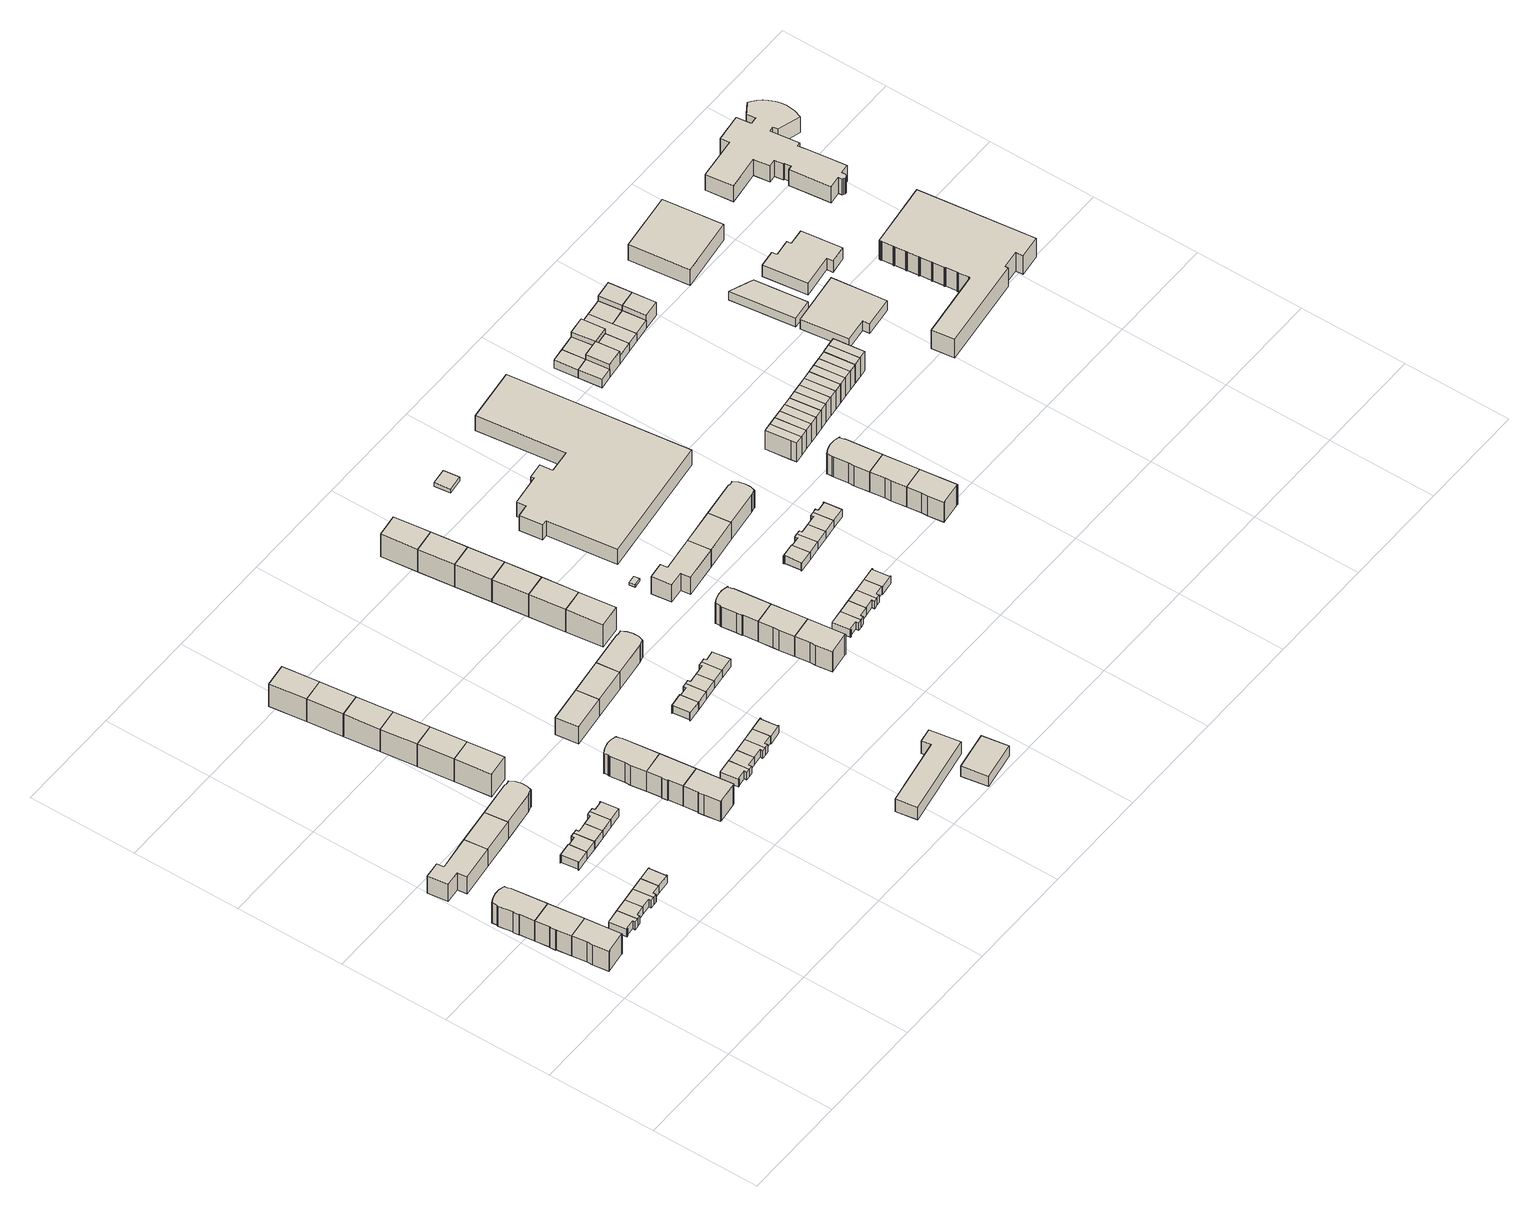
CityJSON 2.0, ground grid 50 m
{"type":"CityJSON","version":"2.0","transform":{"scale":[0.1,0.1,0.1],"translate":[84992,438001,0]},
"CityObjects":{
"building1":{"type":"Building","geometry":[{"type":"Solid","lod":"2","boundaries":[[[[0,1,2,3,4,5,6,7]],[[8,9,10,11,12,13,14,15]],[[8,0,7,15]],[[9,1,0,8]],[[10,2,1,9]],[[11,3,2,10]],[[12,4,3,11]],[[13,5,4,12]],[[14,6,5,13]],[[15,7,6,14]]]]}]},
"building2":{"type":"Building","geometry":[{"type":"Solid","lod":"2","boundaries":[[[[16,17,18,19,20,21,0,7]],[[22,23,24,25,26,27,8,15]],[[22,16,7,15]],[[23,17,16,22]],[[24,18,17,23]],[[25,19,18,24]],[[26,20,19,25]],[[27,21,20,26]],[[8,0,21,27]],[[15,7,0,8]]]]}]},
"building3":{"type":"Building","geometry":[{"type":"Solid","lod":"2","boundaries":[[[[28,29,30,31,32,33,34,35,36,37,38,39,40,41,42,43,21,20]],[[44,45,46,47,48,49,50,51,52,53,54,55,56,57,58,59,27,26]],[[44,28,20,26]],[[45,29,28,44]],[[46,30,29,45]],[[47,31,30,46]],[[48,32,31,47]],[[49,33,32,48]],[[50,34,33,49]],[[51,35,34,50]],[[52,36,35,51]],[[53,37,36,52]],[[54,38,37,53]],[[55,39,38,54]],[[56,40,39,55]],[[57,41,40,56]],[[58,42,41,57]],[[59,43,42,58]],[[27,21,43,59]],[[26,20,21,27]]]]}]},
"building4":{"type":"Building","geometry":[{"type":"Solid","lod":"2","boundaries":[[[[60,61,62,63,64,65,66,67]],[[68,69,70,71,72,73,74,75]],[[68,60,67,75]],[[69,61,60,68]],[[70,62,61,69]],[[71,63,62,70]],[[72,64,63,71]],[[73,65,64,72]],[[74,66,65,73]],[[75,67,66,74]]]]}]},
"building5":{"type":"Building","geometry":[{"type":"Solid","lod":"2","boundaries":[[[[76,77,78,79,80,81,82,83]],[[84,85,86,87,88,89,90,91]],[[84,76,83,91]],[[85,77,76,84]],[[86,78,77,85]],[[87,79,78,86]],[[88,80,79,87]],[[89,81,80,88]],[[90,82,81,89]],[[91,83,82,90]]]]}]},
"building6":{"type":"Building","geometry":[{"type":"Solid","lod":"2","boundaries":[[[[66,92,93,94,95,67]],[[74,96,97,98,99,75]],[[74,66,67,75]],[[96,92,66,74]],[[97,93,92,96]],[[98,94,93,97]],[[99,95,94,98]],[[75,67,95,99]]]]}]},
"building7":{"type":"Building","geometry":[{"type":"Solid","lod":"2","boundaries":[[[[100,101,93,92,102,103]],[[104,105,97,96,106,107]],[[104,100,103,107]],[[105,101,100,104]],[[97,93,101,105]],[[96,92,93,97]],[[106,102,92,96]],[[107,103,102,106]]]]}]},
"building8":{"type":"Building","geometry":[{"type":"Solid","lod":"2","boundaries":[[[[102,108,109,110,111,103]],[[106,112,113,114,115,107]],[[106,102,103,107]],[[112,108,102,106]],[[113,109,108,112]],[[114,110,109,113]],[[115,111,110,114]],[[107,103,111,115]]]]}]},
"building9":{"type":"Building","geometry":[{"type":"Solid","lod":"2","boundaries":[[[[82,116,117,83]],[[90,118,119,91]],[[90,82,83,91]],[[118,116,82,90]],[[119,117,116,118]],[[91,83,117,119]]]]}]},
"building10":{"type":"Building","geometry":[{"type":"Solid","lod":"2","boundaries":[[[[108,120,121,122,123,124,125,109]],[[112,126,127,128,129,130,131,113]],[[112,108,109,113]],[[126,120,108,112]],[[127,121,120,126]],[[128,122,121,127]],[[129,123,122,128]],[[130,124,123,129]],[[131,125,124,130]],[[113,109,125,131]]]]}]},
"building11":{"type":"Building","geometry":[{"type":"Solid","lod":"2","boundaries":[[[[132,133,134,135,136,137,138,139,140]],[[141,142,143,144,145,146,147,148,149]],[[141,132,140,149]],[[142,133,132,141]],[[143,134,133,142]],[[144,135,134,143]],[[145,136,135,144]],[[146,137,136,145]],[[147,138,137,146]],[[148,139,138,147]],[[149,140,139,148]]]]}]},
"building12":{"type":"Building","geometry":[{"type":"Solid","lod":"2","boundaries":[[[[139,150,151,152,153,140]],[[148,154,155,156,157,149]],[[148,139,140,149]],[[154,150,139,148]],[[155,151,150,154]],[[156,152,151,155]],[[157,153,152,156]],[[149,140,153,157]]]]}]},
"building13":{"type":"Building","geometry":[{"type":"Solid","lod":"2","boundaries":[[[[152,158,159,160,161,153]],[[156,162,163,164,165,157]],[[156,152,153,157]],[[162,158,152,156]],[[163,159,158,162]],[[164,160,159,163]],[[165,161,160,164]],[[157,153,161,165]]]]}]},
"building14":{"type":"Building","geometry":[{"type":"Solid","lod":"2","boundaries":[[[[116,166,167,168,169,170,171,172,173,174,175,176,117]],[[118,177,178,179,180,181,182,183,184,185,186,187,119]],[[118,116,117,119]],[[177,166,116,118]],[[178,167,166,177]],[[179,168,167,178]],[[180,169,168,179]],[[181,170,169,180]],[[182,171,170,181]],[[183,172,171,182]],[[184,173,172,183]],[[185,174,173,184]],[[186,175,174,185]],[[187,176,175,186]],[[119,117,176,187]]]]}]},
"building15":{"type":"Building","geometry":[{"type":"Solid","lod":"2","boundaries":[[[[161,160,188,189,190,191]],[[165,164,192,193,194,195]],[[165,161,191,195]],[[164,160,161,165]],[[192,188,160,164]],[[193,189,188,192]],[[194,190,189,193]],[[195,191,190,194]]]]}]},
"building16":{"type":"Building","geometry":[{"type":"Solid","lod":"2","boundaries":[[[[190,196,197,198,199,200,201,191]],[[194,202,203,204,205,206,207,195]],[[194,190,191,195]],[[202,196,190,194]],[[203,197,196,202]],[[204,198,197,203]],[[205,199,198,204]],[[206,200,199,205]],[[207,201,200,206]],[[195,191,201,207]]]]}]},
"building17":{"type":"Building","geometry":[{"type":"Solid","lod":"2","boundaries":[[[[208,209,210,211]],[[212,213,214,215]],[[212,208,211,215]],[[213,209,208,212]],[[214,210,209,213]],[[215,211,210,214]]]]}]},
"building18":{"type":"Building","geometry":[{"type":"Solid","lod":"2","boundaries":[[[[216,217,208,211]],[[218,219,212,215]],[[218,216,211,215]],[[219,217,216,218]],[[212,208,217,219]],[[215,211,208,212]]]]}]},
"building19":{"type":"Building","geometry":[{"type":"Solid","lod":"2","boundaries":[[[[220,221,217,216]],[[222,223,219,218]],[[222,220,216,218]],[[223,221,220,222]],[[219,217,221,223]],[[218,216,217,219]]]]}]},
"building20":{"type":"Building","geometry":[{"type":"Solid","lod":"2","boundaries":[[[[224,221,220,225]],[[226,223,222,227]],[[226,224,225,227]],[[223,221,224,226]],[[222,220,221,223]],[[227,225,220,222]]]]}]},
"building21":{"type":"Building","geometry":[{"type":"Solid","lod":"2","boundaries":[[[[228,224,225,229]],[[230,226,227,231]],[[230,228,229,231]],[[226,224,228,230]],[[227,225,224,226]],[[231,229,225,227]]]]}]},
"building22":{"type":"Building","geometry":[{"type":"Solid","lod":"2","boundaries":[[[[232,233,228,229]],[[234,235,230,231]],[[234,232,229,231]],[[235,233,232,234]],[[230,228,233,235]],[[231,229,228,230]]]]}]},
"building23":{"type":"Building","geometry":[{"type":"Solid","lod":"2","boundaries":[[[[236,237,238,239,240,241,242,243,244]],[[245,246,247,248,249,250,251,252,253]],[[245,236,244,253]],[[246,237,236,245]],[[247,238,237,246]],[[248,239,238,247]],[[249,240,239,248]],[[250,241,240,249]],[[251,242,241,250]],[[252,243,242,251]],[[253,244,243,252]]]]}]},
"building24":{"type":"Building","geometry":[{"type":"Solid","lod":"2","boundaries":[[[[254,255,256,257,258,259,236,244]],[[260,261,262,263,264,265,245,253]],[[260,254,244,253]],[[261,255,254,260]],[[262,256,255,261]],[[263,257,256,262]],[[264,258,257,263]],[[265,259,258,264]],[[245,236,259,265]],[[253,244,236,245]]]]}]},
"building25":{"type":"Building","geometry":[{"type":"Solid","lod":"2","boundaries":[[[[266,267,268,269,270,271,272,273,274,275,276,277,278,279,280,259,258]],[[281,282,283,284,285,286,287,288,289,290,291,292,293,294,295,265,264]],[[281,266,258,264]],[[282,267,266,281]],[[283,268,267,282]],[[284,269,268,283]],[[285,270,269,284]],[[286,271,270,285]],[[287,272,271,286]],[[288,273,272,287]],[[289,274,273,288]],[[290,275,274,289]],[[291,276,275,290]],[[292,277,276,291]],[[293,278,277,292]],[[294,279,278,293]],[[295,280,279,294]],[[265,259,280,295]],[[264,258,259,265]]]]}]},
"building26":{"type":"Building","geometry":[{"type":"Solid","lod":"2","boundaries":[[[[296,297,298,299,300,301,302,303]],[[304,305,306,307,308,309,310,311]],[[304,296,303,311]],[[305,297,296,304]],[[306,298,297,305]],[[307,299,298,306]],[[308,300,299,307]],[[309,301,300,308]],[[310,302,301,309]],[[311,303,302,310]]]]}]},
"building27":{"type":"Building","geometry":[{"type":"Solid","lod":"2","boundaries":[[[[312,313,314,315]],[[316,317,318,319]],[[316,312,315,319]],[[317,313,312,316]],[[318,314,313,317]],[[319,315,314,318]]]]}]},
"building28":{"type":"Building","geometry":[{"type":"Solid","lod":"2","boundaries":[[[[303,320,321,322,323,296]],[[324,325,326,327,328,329]],[[324,303,296,329]],[[325,320,303,324]],[[326,321,320,325]],[[327,322,321,326]],[[328,323,322,327]],[[329,296,323,328]]]]}]},
"building29":{"type":"Building","geometry":[{"type":"Solid","lod":"2","boundaries":[[[[330,331,332,333,321,320]],[[334,335,336,337,326,325]],[[334,330,320,325]],[[335,331,330,334]],[[336,332,331,335]],[[337,333,332,336]],[[326,321,333,337]],[[325,320,321,326]]]]}]},
"building30":{"type":"Building","geometry":[{"type":"Solid","lod":"2","boundaries":[[[[338,339,340,331,330,341]],[[342,343,344,335,334,345]],[[342,338,341,345]],[[343,339,338,342]],[[344,340,339,343]],[[335,331,340,344]],[[334,330,331,335]],[[345,341,330,334]]]]}]},
"building31":{"type":"Building","geometry":[{"type":"Solid","lod":"2","boundaries":[[[[312,315,346,347]],[[316,319,348,349]],[[316,312,347,349]],[[319,315,312,316]],[[348,346,315,319]],[[349,347,346,348]]]]}]},
"building32":{"type":"Building","geometry":[{"type":"Solid","lod":"2","boundaries":[[[[350,351,352,353,354,355]],[[356,357,358,359,360,361]],[[356,350,355,361]],[[357,351,350,356]],[[358,352,351,357]],[[359,353,352,358]],[[360,354,353,359]],[[361,355,354,360]]]]}]},
"building33":{"type":"Building","geometry":[{"type":"Solid","lod":"2","boundaries":[[[[362,363,364,365,366,367,368,338,341]],[[369,370,371,372,373,374,375,342,345]],[[369,362,341,345]],[[370,363,362,369]],[[371,364,363,370]],[[372,365,364,371]],[[373,366,365,372]],[[374,367,366,373]],[[375,368,367,374]],[[342,338,368,375]],[[345,341,338,342]]]]}]},
"building34":{"type":"Building","geometry":[{"type":"Solid","lod":"2","boundaries":[[[[376,377,378,379,380,381,382,383,384]],[[385,386,387,388,389,390,391,392,393]],[[385,376,384,393]],[[386,377,376,385]],[[387,378,377,386]],[[388,379,378,387]],[[389,380,379,388]],[[390,381,380,389]],[[391,382,381,390]],[[392,383,382,391]],[[393,384,383,392]]]]}]},
"building35":{"type":"Building","geometry":[{"type":"Solid","lod":"2","boundaries":[[[[376,384,394,395,396,397]],[[385,393,398,399,400,401]],[[385,376,397,401]],[[393,384,376,385]],[[398,394,384,393]],[[399,395,394,398]],[[400,396,395,399]],[[401,397,396,400]]]]}]},
"building36":{"type":"Building","geometry":[{"type":"Solid","lod":"2","boundaries":[[[[402,403,404,405]],[[406,407,408,409]],[[406,402,405,409]],[[407,403,402,406]],[[408,404,403,407]],[[409,405,404,408]]]]}]},
"building37":{"type":"Building","geometry":[{"type":"Solid","lod":"2","boundaries":[[[[396,410,411,412,413,397]],[[400,414,415,416,417,401]],[[400,396,397,401]],[[414,410,396,400]],[[415,411,410,414]],[[416,412,411,415]],[[417,413,412,416]],[[401,397,413,417]]]]}]},
"building38":{"type":"Building","geometry":[{"type":"Solid","lod":"2","boundaries":[[[[346,418,419,420,421,422,423,424,425,426,427,428,347]],[[348,429,430,431,432,433,434,435,436,437,438,439,349]],[[348,346,347,349]],[[429,418,346,348]],[[430,419,418,429]],[[431,420,419,430]],[[432,421,420,431]],[[433,422,421,432]],[[434,423,422,433]],[[435,424,423,434]],[[436,425,424,435]],[[437,426,425,436]],[[438,427,426,437]],[[439,428,427,438]],[[349,347,428,439]]]]}]},
"building39":{"type":"Building","geometry":[{"type":"Solid","lod":"2","boundaries":[[[[413,412,440,441,442,443]],[[417,416,444,445,446,447]],[[417,413,443,447]],[[416,412,413,417]],[[444,440,412,416]],[[445,441,440,444]],[[446,442,441,445]],[[447,443,442,446]]]]}]},
"building40":{"type":"Building","geometry":[{"type":"Solid","lod":"2","boundaries":[[[[442,448,449,450,451,452,443]],[[446,453,454,455,456,457,447]],[[446,442,443,447]],[[453,448,442,446]],[[454,449,448,453]],[[455,450,449,454]],[[456,451,450,455]],[[457,452,451,456]],[[447,443,452,457]]]]}]},
"building41":{"type":"Building","geometry":[{"type":"Solid","lod":"2","boundaries":[[[[458,459,460,461]],[[462,463,464,465]],[[462,458,461,465]],[[463,459,458,462]],[[464,460,459,463]],[[465,461,460,464]]]]}]},
"building42":{"type":"Building","geometry":[{"type":"Solid","lod":"2","boundaries":[[[[466,467,458,461]],[[468,469,462,465]],[[468,466,461,465]],[[469,467,466,468]],[[462,458,467,469]],[[465,461,458,462]]]]}]},
"building43":{"type":"Building","geometry":[{"type":"Solid","lod":"2","boundaries":[[[[470,467,466,471]],[[472,469,468,473]],[[472,470,471,473]],[[469,467,470,472]],[[468,466,467,469]],[[473,471,466,468]]]]}]},
"building44":{"type":"Building","geometry":[{"type":"Solid","lod":"2","boundaries":[[[[474,475,470,471]],[[476,477,472,473]],[[476,474,471,473]],[[477,475,474,476]],[[472,470,475,477]],[[473,471,470,472]]]]}]},
"building45":{"type":"Building","geometry":[{"type":"Solid","lod":"2","boundaries":[[[[478,475,474,479]],[[480,477,476,481]],[[480,478,479,481]],[[477,475,478,480]],[[476,474,475,477]],[[481,479,474,476]]]]}]},
"building46":{"type":"Building","geometry":[{"type":"Solid","lod":"2","boundaries":[[[[482,483,478,479]],[[484,485,480,481]],[[484,482,479,481]],[[485,483,482,484]],[[480,478,483,485]],[[481,479,478,480]]]]}]},
"building47":{"type":"Building","geometry":[{"type":"Solid","lod":"2","boundaries":[[[[486,487,488,489,490,491,492,493]],[[494,495,496,497,498,499,500,501]],[[494,486,493,501]],[[495,487,486,494]],[[496,488,487,495]],[[497,489,488,496]],[[498,490,489,497]],[[499,491,490,498]],[[500,492,491,499]],[[501,493,492,500]]]]}]},
"building48":{"type":"Building","geometry":[{"type":"Solid","lod":"2","boundaries":[[[[502,503,504,505,486,493]],[[506,507,508,509,494,501]],[[506,502,493,501]],[[507,503,502,506]],[[508,504,503,507]],[[509,505,504,508]],[[494,486,505,509]],[[501,493,486,494]]]]}]},
"building49":{"type":"Building","geometry":[{"type":"Solid","lod":"2","boundaries":[[[[510,511,512,513,514,515,516,517,518,519,520,521,522,523,524,525,505,504]],[[526,527,528,529,530,531,532,533,534,535,536,537,538,539,540,541,509,508]],[[526,510,504,508]],[[527,511,510,526]],[[528,512,511,527]],[[529,513,512,528]],[[530,514,513,529]],[[531,515,514,530]],[[532,516,515,531]],[[533,517,516,532]],[[534,518,517,533]],[[535,519,518,534]],[[536,520,519,535]],[[537,521,520,536]],[[538,522,521,537]],[[539,523,522,538]],[[540,524,523,539]],[[541,525,524,540]],[[509,505,525,541]],[[508,504,505,509]]]]}]},
"building50":{"type":"Building","geometry":[{"type":"Solid","lod":"2","boundaries":[[[[542,543,544,545]],[[546,547,548,549]],[[546,542,545,549]],[[547,543,542,546]],[[548,544,543,547]],[[549,545,544,548]]]]}]},
"building51":{"type":"Building","geometry":[{"type":"Solid","lod":"2","boundaries":[[[[550,551,552,553,554,555,556,557]],[[558,559,560,561,562,563,564,565]],[[558,550,557,565]],[[559,551,550,558]],[[560,552,551,559]],[[561,553,552,560]],[[562,554,553,561]],[[563,555,554,562]],[[564,556,555,563]],[[565,557,556,564]]]]}]},
"building52":{"type":"Building","geometry":[{"type":"Solid","lod":"2","boundaries":[[[[566,567,568,569,570,571,572,573]],[[574,575,576,577,578,579,580,581]],[[574,566,573,581]],[[575,567,566,574]],[[576,568,567,575]],[[577,569,568,576]],[[578,570,569,577]],[[579,571,570,578]],[[580,572,571,579]],[[581,573,572,580]]]]}]},
"building53":{"type":"Building","geometry":[{"type":"Solid","lod":"2","boundaries":[[[[582,583,584,585,550,557]],[[586,587,588,589,558,565]],[[586,582,557,565]],[[587,583,582,586]],[[588,584,583,587]],[[589,585,584,588]],[[558,550,585,589]],[[565,557,550,558]]]]}]},
"building54":{"type":"Building","geometry":[{"type":"Solid","lod":"2","boundaries":[[[[590,591,583,582,592,593]],[[594,595,587,586,596,597]],[[594,590,593,597]],[[595,591,590,594]],[[587,583,591,595]],[[586,582,583,587]],[[596,592,582,586]],[[597,593,592,596]]]]}]},
"building55":{"type":"Building","geometry":[{"type":"Solid","lod":"2","boundaries":[[[[592,598,599,600,601,593]],[[596,602,603,604,605,597]],[[596,592,593,597]],[[602,598,592,596]],[[603,599,598,602]],[[604,600,599,603]],[[605,601,600,604]],[[597,593,601,605]]]]}]},
"building56":{"type":"Building","geometry":[{"type":"Solid","lod":"2","boundaries":[[[[606,607,608,609]],[[610,611,612,613]],[[610,606,609,613]],[[611,607,606,610]],[[612,608,607,611]],[[613,609,608,612]]]]}]},
"building57":{"type":"Building","geometry":[{"type":"Solid","lod":"2","boundaries":[[[[614,615,566,573]],[[616,617,574,581]],[[616,614,573,581]],[[617,615,614,616]],[[574,566,615,617]],[[581,573,566,574]]]]}]},
"building58":{"type":"Building","geometry":[{"type":"Solid","lod":"2","boundaries":[[[[598,618,619,620,621,622,623,624,599]],[[602,625,626,627,628,629,630,631,603]],[[602,598,599,603]],[[625,618,598,602]],[[626,619,618,625]],[[627,620,619,626]],[[628,621,620,627]],[[629,622,621,628]],[[630,623,622,629]],[[631,624,623,630]],[[603,599,624,631]]]]}]},
"building59":{"type":"Building","geometry":[{"type":"Solid","lod":"2","boundaries":[[[[632,633,634,635,636,637,638,639,640]],[[641,642,643,644,645,646,647,648,649]],[[641,632,640,649]],[[642,633,632,641]],[[643,634,633,642]],[[644,635,634,643]],[[645,636,635,644]],[[646,637,636,645]],[[647,638,637,646]],[[648,639,638,647]],[[649,640,639,648]]]]}]},
"building60":{"type":"Building","geometry":[{"type":"Solid","lod":"2","boundaries":[[[[650,632,640,651,652,653]],[[654,641,649,655,656,657]],[[654,650,653,657]],[[641,632,650,654]],[[649,640,632,641]],[[655,651,640,649]],[[656,652,651,655]],[[657,653,652,656]]]]}]},
"building61":{"type":"Building","geometry":[{"type":"Solid","lod":"2","boundaries":[[[[658,659,660,661,650,653]],[[662,663,664,665,666,667]],[[662,658,653,667]],[[663,659,658,662]],[[664,660,659,663]],[[665,661,660,664]],[[666,650,661,665]],[[667,653,650,666]]]]}]},
"building62":{"type":"Building","geometry":[{"type":"Solid","lod":"2","boundaries":[[[[668,669,670,671,672,673,674,675,676,677,678,679,680,681]],[[682,683,684,685,686,687,688,689,690,691,692,693,694,695]],[[682,668,681,695]],[[683,669,668,682]],[[684,670,669,683]],[[685,671,670,684]],[[686,672,671,685]],[[687,673,672,686]],[[688,674,673,687]],[[689,675,674,688]],[[690,676,675,689]],[[691,677,676,690]],[[692,678,677,691]],[[693,679,678,692]],[[694,680,679,693]],[[695,681,680,694]]]]}]},
"building63":{"type":"Building","geometry":[{"type":"Solid","lod":"2","boundaries":[[[[614,696,697,698,699,700,701,702,703,704,705,706,707,615]],[[616,708,709,710,711,712,713,714,715,716,717,718,719,617]],[[616,614,615,617]],[[708,696,614,616]],[[709,697,696,708]],[[710,698,697,709]],[[711,699,698,710]],[[712,700,699,711]],[[713,701,700,712]],[[714,702,701,713]],[[715,703,702,714]],[[716,704,703,715]],[[717,705,704,716]],[[718,706,705,717]],[[719,707,706,718]],[[617,615,707,719]]]]}]},
"building64":{"type":"Building","geometry":[{"type":"Solid","lod":"2","boundaries":[[[[661,660,720,721,722,723]],[[665,664,724,725,726,727]],[[665,661,723,727]],[[664,660,661,665]],[[724,720,660,664]],[[725,721,720,724]],[[726,722,721,725]],[[727,723,722,726]]]]}]},
"building65":{"type":"Building","geometry":[{"type":"Solid","lod":"2","boundaries":[[[[722,728,729,730,731,732,733,723]],[[726,734,735,736,737,738,739,727]],[[726,722,723,727]],[[734,728,722,726]],[[735,729,728,734]],[[736,730,729,735]],[[737,731,730,736]],[[738,732,731,737]],[[739,733,732,738]],[[727,723,733,739]]]]}]},
"building66":{"type":"Building","geometry":[{"type":"Solid","lod":"2","boundaries":[[[[740,741,742,743,744,745,746,747]],[[748,749,750,751,752,753,754,755]],[[748,740,747,755]],[[749,741,740,748]],[[750,742,741,749]],[[751,743,742,750]],[[752,744,743,751]],[[753,745,744,752]],[[754,746,745,753]],[[755,747,746,754]]]]}]},
"building67":{"type":"Building","geometry":[{"type":"Solid","lod":"2","boundaries":[[[[756,757,758,759,740,747]],[[760,761,762,763,748,755]],[[760,756,747,755]],[[761,757,756,760]],[[762,758,757,761]],[[763,759,758,762]],[[748,740,759,763]],[[755,747,740,748]]]]}]},
"building68":{"type":"Building","geometry":[{"type":"Solid","lod":"2","boundaries":[[[[764,765,766,767,768,769,770,771,772,773,774,775,776,759,758]],[[777,778,779,780,781,782,783,784,785,786,787,788,789,763,762]],[[777,764,758,762]],[[778,765,764,777]],[[779,766,765,778]],[[780,767,766,779]],[[781,768,767,780]],[[782,769,768,781]],[[783,770,769,782]],[[784,771,770,783]],[[785,772,771,784]],[[786,773,772,785]],[[787,774,773,786]],[[788,775,774,787]],[[789,776,775,788]],[[763,759,776,789]],[[762,758,759,763]]]]}]},
"building69":{"type":"Building","geometry":[{"type":"Solid","lod":"2","boundaries":[[[[790,791,792,793,794]],[[795,796,797,798,799]],[[795,790,794,799]],[[796,791,790,795]],[[797,792,791,796]],[[798,793,792,797]],[[799,794,793,798]]]]}]},
"building70":{"type":"Building","geometry":[{"type":"Solid","lod":"2","boundaries":[[[[793,800,801,794]],[[802,803,804,805]],[[802,793,794,805]],[[803,800,793,802]],[[804,801,800,803]],[[805,794,801,804]]]]}]},
"building71":{"type":"Building","geometry":[{"type":"Solid","lod":"2","boundaries":[[[[806,807,801,800]],[[808,809,804,803]],[[808,806,800,803]],[[809,807,806,808]],[[804,801,807,809]],[[803,800,801,804]]]]}]},
"building72":{"type":"Building","geometry":[{"type":"Solid","lod":"2","boundaries":[[[[810,811,807,806]],[[812,813,809,808]],[[812,810,806,808]],[[813,811,810,812]],[[809,807,811,813]],[[808,806,807,809]]]]}]},
"building73":{"type":"Building","geometry":[{"type":"Solid","lod":"2","boundaries":[[[[814,815,816,817]],[[818,819,820,821]],[[818,814,817,821]],[[819,815,814,818]],[[820,816,815,819]],[[821,817,816,820]]]]}]},
"building74":{"type":"Building","geometry":[{"type":"Solid","lod":"2","boundaries":[[[[816,815,822,823]],[[820,819,824,825]],[[820,816,823,825]],[[819,815,816,820]],[[824,822,815,819]],[[825,823,822,824]]]]}]},
"building75":{"type":"Building","geometry":[{"type":"Solid","lod":"2","boundaries":[[[[810,826,827,811]],[[812,828,829,813]],[[812,810,811,813]],[[828,826,810,812]],[[829,827,826,828]],[[813,811,827,829]]]]}]},
"building76":{"type":"Building","geometry":[{"type":"Solid","lod":"2","boundaries":[[[[827,826,830,831]],[[829,828,832,833]],[[829,827,831,833]],[[828,826,827,829]],[[832,830,826,828]],[[833,831,830,832]]]]}]},
"building77":{"type":"Building","geometry":[{"type":"Solid","lod":"2","boundaries":[[[[834,817,816,835]],[[836,837,838,839]],[[836,834,835,839]],[[837,817,834,836]],[[838,816,817,837]],[[839,835,816,838]]]]}]},
"building78":{"type":"Building","geometry":[{"type":"Solid","lod":"2","boundaries":[[[[840,835,816,823]],[[841,842,820,825]],[[841,840,823,825]],[[842,835,840,841]],[[820,816,835,842]],[[825,823,816,820]]]]}]},
"building79":{"type":"Building","geometry":[{"type":"Solid","lod":"2","boundaries":[[[[830,843,844,831]],[[832,845,846,833]],[[832,830,831,833]],[[845,843,830,832]],[[846,844,843,845]],[[833,831,844,846]]]]}]},
"building80":{"type":"Building","geometry":[{"type":"Solid","lod":"2","boundaries":[[[[843,847,848,844]],[[845,849,850,846]],[[845,843,844,846]],[[849,847,843,845]],[[850,848,847,849]],[[846,844,848,850]]]]}]},
"building81":{"type":"Building","geometry":[{"type":"Solid","lod":"2","boundaries":[[[[851,852,834,835]],[[853,854,855,842]],[[853,851,835,842]],[[854,852,851,853]],[[855,834,852,854]],[[842,835,834,855]]]]}]},
"building82":{"type":"Building","geometry":[{"type":"Solid","lod":"2","boundaries":[[[[840,856,851,835]],[[857,858,859,860]],[[857,840,835,860]],[[858,856,840,857]],[[859,851,856,858]],[[860,835,851,859]]]]}]},
"building83":{"type":"Building","geometry":[{"type":"Solid","lod":"2","boundaries":[[[[861,848,847,862]],[[863,850,849,864]],[[863,861,862,864]],[[850,848,861,863]],[[849,847,848,850]],[[864,862,847,849]]]]}]},
"building84":{"type":"Building","geometry":[{"type":"Solid","lod":"2","boundaries":[[[[865,866,861,862]],[[867,868,863,864]],[[867,865,862,864]],[[868,866,865,867]],[[863,861,866,868]],[[864,862,861,863]]]]}]},
"building85":{"type":"Building","geometry":[{"type":"Solid","lod":"2","boundaries":[[[[869,870,852,851,856,871]],[[872,873,854,853,874,875]],[[872,869,871,875]],[[873,870,869,872]],[[854,852,870,873]],[[853,851,852,854]],[[874,856,851,853]],[[875,871,856,874]]]]}]},
"building86":{"type":"Building","geometry":[{"type":"Solid","lod":"2","boundaries":[[[[866,865,876,877]],[[868,867,878,879]],[[868,866,877,879]],[[867,865,866,868]],[[878,876,865,867]],[[879,877,876,878]]]]}]},
"building87":{"type":"Building","geometry":[{"type":"Solid","lod":"2","boundaries":[[[[880,881,870,869]],[[882,883,873,872]],[[882,880,869,872]],[[883,881,880,882]],[[873,870,881,883]],[[872,869,870,873]]]]}]},
"building88":{"type":"Building","geometry":[{"type":"Solid","lod":"2","boundaries":[[[[876,884,885,877]],[[878,886,887,879]],[[878,876,877,879]],[[886,884,876,878]],[[887,885,884,886]],[[879,877,885,887]]]]}]},
"building89":{"type":"Building","geometry":[{"type":"Solid","lod":"2","boundaries":[[[[888,880,869,871]],[[889,882,872,875]],[[889,888,871,875]],[[882,880,888,889]],[[872,869,880,882]],[[875,871,869,872]]]]}]},
"building90":{"type":"Building","geometry":[{"type":"Solid","lod":"2","boundaries":[[[[884,890,891,885]],[[892,893,894,895]],[[892,884,885,895]],[[893,890,884,892]],[[894,891,890,893]],[[895,885,891,894]]]]}]},
"building91":{"type":"Building","geometry":[{"type":"Solid","lod":"2","boundaries":[[[[896,897,881,880]],[[898,899,900,901]],[[898,896,880,901]],[[899,897,896,898]],[[900,881,897,899]],[[901,880,881,900]]]]}]},
"building92":{"type":"Building","geometry":[{"type":"Solid","lod":"2","boundaries":[[[[890,902,903,904,891]],[[905,906,907,908,909]],[[905,890,891,909]],[[906,902,890,905]],[[907,903,902,906]],[[908,904,903,907]],[[909,891,904,908]]]]}]},
"building93":{"type":"Building","geometry":[{"type":"Solid","lod":"2","boundaries":[[[[888,910,896,880]],[[911,912,898,901]],[[911,888,880,901]],[[912,910,888,911]],[[898,896,910,912]],[[901,880,896,898]]]]}]},
"building94":{"type":"Building","geometry":[{"type":"Solid","lod":"2","boundaries":[[[[913,914,915,916,917,918]],[[919,920,921,922,923,924]],[[919,913,918,924]],[[920,914,913,919]],[[921,915,914,920]],[[922,916,915,921]],[[923,917,916,922]],[[924,918,917,923]]]]}]},
"building95":{"type":"Building","geometry":[{"type":"Solid","lod":"2","boundaries":[[[[925,926,927,928,929,930]],[[931,932,933,934,935,936]],[[931,925,930,936]],[[932,926,925,931]],[[933,927,926,932]],[[934,928,927,933]],[[935,929,928,934]],[[936,930,929,935]]]]}]},
"building96":{"type":"Building","geometry":[{"type":"Solid","lod":"2","boundaries":[[[[937,938,939,940]],[[941,942,943,944]],[[941,937,940,944]],[[942,938,937,941]],[[943,939,938,942]],[[944,940,939,943]]]]}]},
"building97":{"type":"Building","geometry":[{"type":"Solid","lod":"2","boundaries":[[[[945,946,947,948,949,950,951,952,953,954]],[[955,956,957,958,959,960,961,962,963,964]],[[955,945,954,964]],[[956,946,945,955]],[[957,947,946,956]],[[958,948,947,957]],[[959,949,948,958]],[[960,950,949,959]],[[961,951,950,960]],[[962,952,951,961]],[[963,953,952,962]],[[964,954,953,963]]]]}]},
"building98":{"type":"Building","geometry":[{"type":"Solid","lod":"2","boundaries":[[[[965,966,967,968,969,970,971,972,973,974,975,976,977,978,979,980,981,982,983,984,985,986,987,988,989,990,991,992,993,994,995,996,997,998,999,1000,1001,1002,1003,1004]],[[1005,1006,1007,1008,1009,1010,1011,1012,1013,1014,1015,1016,1017,1018,1019,1020,1021,1022,1023,1024,1025,1026,1027,1028,1029,1030,1031,1032,1033,1034,1035,1036,1037,1038,1039,1040,1041,1042,1043,1044]],[[1005,965,1004,1044]],[[1006,966,965,1005]],[[1007,967,966,1006]],[[1008,968,967,1007]],[[1009,969,968,1008]],[[1010,970,969,1009]],[[1011,971,970,1010]],[[1012,972,971,1011]],[[1013,973,972,1012]],[[1014,974,973,1013]],[[1015,975,974,1014]],[[1016,976,975,1015]],[[1017,977,976,1016]],[[1018,978,977,1017]],[[1019,979,978,1018]],[[1020,980,979,1019]],[[1021,981,980,1020]],[[1022,982,981,1021]],[[1023,983,982,1022]],[[1024,984,983,1023]],[[1025,985,984,1024]],[[1026,986,985,1025]],[[1027,987,986,1026]],[[1028,988,987,1027]],[[1029,989,988,1028]],[[1030,990,989,1029]],[[1031,991,990,1030]],[[1032,992,991,1031]],[[1033,993,992,1032]],[[1034,994,993,1033]],[[1035,995,994,1034]],[[1036,996,995,1035]],[[1037,997,996,1036]],[[1038,998,997,1037]],[[1039,999,998,1038]],[[1040,1000,999,1039]],[[1041,1001,1000,1040]],[[1042,1002,1001,1041]],[[1043,1003,1002,1042]],[[1044,1004,1003,1043]]]]}]},
"building99":{"type":"Building","geometry":[{"type":"Solid","lod":"2","boundaries":[[[[1045,1046,1047,1048,1049,1050,1051,1052,1053,1054,1055,1056,1057,1058,1059,1060,1061,1062,1063,1064,1065,1066,1067,1068,1069,1070,1071,1072,1073,1074,1075,1076,1077,1078,1079,1080,1081,1082,1083,1084,1085,1086,1087,1088]],[[1089,1090,1091,1092,1093,1094,1095,1096,1097,1098,1099,1100,1101,1102,1103,1104,1105,1106,1107,1108,1109,1110,1111,1112,1113,1114,1115,1116,1117,1118,1119,1120,1121,1122,1123,1124,1125,1126,1127,1128,1129,1130,1131,1132]],[[1089,1045,1088,1132]],[[1090,1046,1045,1089]],[[1091,1047,1046,1090]],[[1092,1048,1047,1091]],[[1093,1049,1048,1092]],[[1094,1050,1049,1093]],[[1095,1051,1050,1094]],[[1096,1052,1051,1095]],[[1097,1053,1052,1096]],[[1098,1054,1053,1097]],[[1099,1055,1054,1098]],[[1100,1056,1055,1099]],[[1101,1057,1056,1100]],[[1102,1058,1057,1101]],[[1103,1059,1058,1102]],[[1104,1060,1059,1103]],[[1105,1061,1060,1104]],[[1106,1062,1061,1105]],[[1107,1063,1062,1106]],[[1108,1064,1063,1107]],[[1109,1065,1064,1108]],[[1110,1066,1065,1109]],[[1111,1067,1066,1110]],[[1112,1068,1067,1111]],[[1113,1069,1068,1112]],[[1114,1070,1069,1113]],[[1115,1071,1070,1114]],[[1116,1072,1071,1115]],[[1117,1073,1072,1116]],[[1118,1074,1073,1117]],[[1119,1075,1074,1118]],[[1120,1076,1075,1119]],[[1121,1077,1076,1120]],[[1122,1078,1077,1121]],[[1123,1079,1078,1122]],[[1124,1080,1079,1123]],[[1125,1081,1080,1124]],[[1126,1082,1081,1125]],[[1127,1083,1082,1126]],[[1128,1084,1083,1127]],[[1129,1085,1084,1128]],[[1130,1086,1085,1129]],[[1131,1087,1086,1130]],[[1132,1088,1087,1131]]]]}]}
},
"vertices":[
[167,813,0],[187,646,0],[182,647,0],[88,634,0],[82,633,0],[72,705,0],[71,732,0],[62,800,0],[167,813,116],[187,646,116],[182,647,116],[88,634,116],[82,633,116],[72,705,116],[71,732,116],[62,800,116],
[54,867,0],[51,867,0],[48,894,0],[51,894,0],[41,962,0],[146,975,0],[54,867,116],[51,867,116],[48,894,116],[51,894,116],[41,962,116],[146,975,116],
[34,1030,0],[31,1030,0],[28,1057,0],[31,1057,0],[21,1123,0],[22,1128,0],[24,1132,0],[22,1150,0],[20,1153,0],[42,1165,0],[69,1172,0],[94,1172,0],[121,1165,0],[119,1162,0],[124,1144,0],[126,1140,0],[34,1030,116],[31,1030,116],[28,1057,116],[31,1057,116],[21,1123,116],[22,1128,116],[24,1132,116],[22,1150,116],[20,1153,116],[42,1165,116],[69,1172,116],[94,1172,116],[121,1165,116],[119,1162,116],[124,1144,116],[126,1140,116],
[320,680,0],[319,692,0],[274,687,0],[275,684,0],[271,683,0],[261,765,0],[327,774,0],[339,682,0],[320,680,44],[319,692,44],[274,687,44],[275,684,44],[271,683,44],[261,765,44],[327,774,44],[339,682,44],
[89,1322,0],[83,1366,0],[13,1358,0],[1,1450,0],[74,1459,0],[79,1426,0],[240,1447,0],[254,1342,0],[89,1322,99],[83,1366,99],[13,1358,99],[1,1450,99],[74,1459,99],[79,1426,99],[240,1447,99],[254,1342,99],
[392,782,0],[402,703,0],[356,697,0],[357,684,0],[392,782,44],[402,703,44],[356,697,44],[357,684,44],
[449,696,0],[448,708,0],[456,790,0],[468,698,0],[449,696,44],[448,708,44],[456,790,44],[468,698,44],
[518,798,0],[528,718,0],[485,713,0],[486,700,0],[518,798,44],[528,718,44],[485,713,44],[486,700,44],
[403,1467,0],[416,1362,0],[403,1467,99],[416,1362,99],
[583,806,0],[584,803,0],[581,802,0],[590,726,0],[593,727,0],[593,724,0],[583,806,44],[584,803,44],[581,802,44],[590,726,44],[593,727,44],[593,724,44],
[445,1042,0],[444,1045,0],[448,1046,0],[438,1122,0],[435,1121,0],[435,1124,0],[499,1132,0],[500,1129,0],[509,1050,0],[445,1042,44],[444,1045,44],[448,1046,44],[438,1122,44],[435,1121,44],[435,1124,44],[499,1132,44],[500,1129,44],[509,1050,44],
[543,1135,0],[542,1148,0],[560,1150,0],[571,1058,0],[543,1135,44],[542,1148,44],[560,1150,44],[571,1058,44],
[578,1152,0],[580,1139,0],[626,1145,0],[636,1066,0],[578,1152,44],[580,1139,44],[626,1145,44],[636,1066,44],
[568,1488,0],[572,1484,0],[591,1487,0],[594,1489,0],[607,1465,0],[613,1440,0],[613,1413,0],[606,1388,0],[603,1390,0],[585,1384,0],[581,1383,0],[568,1488,99],[572,1484,99],[591,1487,99],[594,1489,99],[607,1465,99],[613,1440,99],[613,1413,99],[606,1388,99],[603,1390,99],[585,1384,99],[581,1383,99],
[672,1151,0],[671,1164,0],[689,1166,0],[701,1074,0],[672,1151,44],[671,1164,44],[689,1166,44],[701,1074,44],
[708,1168,0],[709,1155,0],[754,1161,0],[753,1164,0],[756,1164,0],[767,1082,0],[708,1168,44],[709,1155,44],[754,1161,44],[753,1164,44],[756,1164,44],[767,1082,44],
[643,1724,0],[664,1558,0],[560,1545,0],[539,1711,0],[643,1724,130],[664,1558,130],[560,1545,130],[539,1711,130],
[519,1874,0],[623,1887,0],[519,1874,130],[623,1887,130],
[498,2037,0],[602,2050,0],[498,2037,130],[602,2050,130],
[582,2213,0],[478,2200,0],[582,2213,130],[478,2200,130],
[562,2376,0],[458,2363,0],[562,2376,130],[458,2363,130],
[437,2529,0],[541,2542,0],[437,2529,130],[541,2542,130],
[1063,924,0],[1083,757,0],[1078,758,0],[984,745,0],[978,744,0],[968,816,0],[964,843,0],[967,843,0],[958,911,0],[1063,924,116],[1083,757,116],[1078,758,116],[984,745,116],[978,744,116],[968,816,116],[964,843,116],[967,843,116],[958,911,116],
[951,978,0],[948,978,0],[944,1005,0],[947,1006,0],[938,1073,0],[1043,1086,0],[951,978,116],[948,978,116],[944,1005,116],[947,1006,116],[938,1073,116],[1043,1086,116],
[927,1141,0],[927,1168,0],[918,1234,0],[918,1239,0],[918,1242,0],[921,1243,0],[919,1261,0],[916,1264,0],[939,1276,0],[966,1283,0],[991,1283,0],[1018,1276,0],[1016,1273,0],[1021,1255,0],[1023,1251,0],[927,1141,116],[927,1168,116],[918,1234,116],[918,1239,116],[918,1242,116],[921,1243,116],[919,1261,116],[916,1264,116],[939,1276,116],[966,1283,116],[991,1283,116],[1018,1276,116],[1016,1273,116],[1021,1255,116],[1023,1251,116],
[1235,793,0],[1216,791,0],[1215,804,0],[1170,798,0],[1171,795,0],[1167,795,0],[1157,877,0],[1224,885,0],[1235,793,44],[1216,791,44],[1215,804,44],[1170,798,44],[1171,795,44],[1167,795,44],[1157,877,44],[1224,885,44],
[1149,1453,0],[985,1433,0],[972,1537,0],[1136,1557,0],[1149,1453,99],[985,1433,99],[972,1537,99],[1136,1557,99],
[1288,893,0],[1298,814,0],[1252,808,0],[1254,795,0],[1224,885,43],[1288,893,43],[1298,814,43],[1252,808,43],[1254,795,43],[1235,793,43],
[1353,901,0],[1364,809,0],[1345,807,0],[1344,820,0],[1353,901,43],[1364,809,43],[1345,807,43],[1344,820,43],
[1425,830,0],[1381,824,0],[1383,811,0],[1415,909,0],[1425,830,43],[1381,824,43],[1383,811,43],[1415,909,43],
[1299,1578,0],[1312,1473,0],[1299,1578,99],[1312,1473,99],
[1817,193,0],[1437,128,0],[1420,225,0],[1736,279,0],[1729,322,0],[1793,333,0],[1817,193,72],[1437,128,72],[1420,225,72],[1736,279,72],[1729,322,72],[1793,333,72],
[1479,917,0],[1479,913,0],[1476,913,0],[1486,837,0],[1489,838,0],[1490,835,0],[1425,826,0],[1479,917,43],[1479,913,43],[1476,913,43],[1486,837,43],[1489,838,43],[1490,835,43],[1425,826,43],
[1405,1161,0],[1340,1153,0],[1340,1156,0],[1343,1156,0],[1333,1232,0],[1330,1232,0],[1330,1235,0],[1395,1243,0],[1395,1240,0],[1405,1161,44],[1340,1153,44],[1340,1156,44],[1343,1156,44],[1333,1232,44],[1330,1232,44],[1330,1235,44],[1395,1243,44],[1395,1240,44],
[1439,1245,0],[1437,1258,0],[1456,1260,0],[1467,1168,0],[1439,1245,44],[1437,1258,44],[1456,1260,44],[1467,1168,44],
[1918,36,0],[1742,6,0],[1721,126,0],[1898,156,0],[1918,36,59],[1742,6,59],[1721,126,59],[1898,156,59],
[1474,1263,0],[1475,1250,0],[1522,1256,0],[1532,1177,0],[1474,1263,44],[1475,1250,44],[1522,1256,44],[1532,1177,44],
[1464,1598,0],[1468,1595,0],[1487,1598,0],[1490,1600,0],[1502,1577,0],[1509,1551,0],[1509,1523,0],[1502,1499,0],[1499,1500,0],[1481,1495,0],[1477,1494,0],[1464,1598,99],[1468,1595,99],[1487,1598,99],[1490,1600,99],[1502,1577,99],[1509,1551,99],[1509,1523,99],[1502,1499,99],[1499,1500,99],[1481,1495,99],[1477,1494,99],
[1568,1262,0],[1566,1274,0],[1585,1276,0],[1596,1185,0],[1568,1262,44],[1566,1274,44],[1585,1276,44],[1596,1185,44],
[1603,1279,0],[1605,1266,0],[1649,1274,0],[1652,1275,0],[1663,1193,0],[1603,1279,44],[1605,1266,44],[1649,1274,44],[1652,1275,44],[1663,1193,44],
[1538,1834,0],[1559,1669,0],[1455,1656,0],[1434,1821,0],[1538,1834,130],[1559,1669,130],[1455,1656,130],[1434,1821,130],
[1414,1985,0],[1518,1997,0],[1414,1985,130],[1518,1997,130],
[1498,2161,0],[1394,2148,0],[1498,2161,130],[1394,2148,130],
[1373,2312,0],[1477,2324,0],[1373,2312,130],[1477,2324,130],
[1457,2488,0],[1353,2475,0],[1457,2488,130],[1353,2475,130],
[1333,2640,0],[1436,2653,0],[1333,2640,130],[1436,2653,130],
[1959,1035,0],[1979,868,0],[1974,869,0],[1879,856,0],[1874,855,0],[1863,927,0],[1863,954,0],[1853,1022,0],[1959,1035,116],[1979,868,116],[1974,869,116],[1879,856,116],[1874,855,116],[1863,927,116],[1863,954,116],[1853,1022,116],
[1843,1089,0],[1842,1117,0],[1833,1184,0],[1938,1197,0],[1843,1089,116],[1842,1117,116],[1833,1184,116],[1938,1197,116],
[1826,1252,0],[1823,1252,0],[1822,1279,0],[1813,1345,0],[1813,1349,0],[1813,1353,0],[1816,1354,0],[1814,1372,0],[1812,1375,0],[1834,1387,0],[1861,1394,0],[1886,1395,0],[1913,1388,0],[1911,1385,0],[1916,1367,0],[1918,1363,0],[1826,1252,116],[1823,1252,116],[1822,1279,116],[1813,1345,116],[1813,1349,116],[1813,1353,116],[1816,1354,116],[1814,1372,116],[1812,1375,116],[1834,1387,116],[1861,1394,116],[1886,1395,116],[1913,1388,116],[1911,1385,116],[1916,1367,116],[1918,1363,116],
[1781,1768,0],[1818,1772,0],[1821,1746,0],[1784,1741,0],[1781,1768,14],[1818,1772,14],[1821,1746,14],[1784,1741,14],
[2130,903,0],[2112,901,0],[2110,914,0],[2066,908,0],[2066,905,0],[2063,905,0],[2053,987,0],[2119,995,0],[2130,903,43],[2112,901,43],[2110,914,43],[2066,908,43],[2066,905,43],[2063,905,43],[2053,987,43],[2119,995,43],
[2045,1564,0],[1880,1543,0],[1875,1587,0],[1805,1579,0],[1793,1670,0],[1866,1679,0],[1871,1647,0],[2032,1668,0],[2045,1564,99],[1880,1543,99],[1875,1587,99],[1805,1579,99],[1793,1670,99],[1866,1679,99],[1871,1647,99],[2032,1668,99],
[2183,1003,0],[2193,924,0],[2147,918,0],[2149,906,0],[2183,1003,43],[2193,924,43],[2147,918,43],[2149,906,43],
[2241,917,0],[2239,930,0],[2248,1011,0],[2259,920,0],[2241,917,43],[2239,930,43],[2248,1011,43],[2259,920,43],
[2310,1019,0],[2320,940,0],[2276,935,0],[2278,922,0],[2310,1019,43],[2320,940,43],[2276,935,43],[2278,922,43],
[1756,2689,0],[1828,2697,0],[1838,2624,0],[1765,2615,0],[1756,2689,22],[1828,2697,22],[1838,2624,22],[1765,2615,22],
[2195,1688,0],[2208,1584,0],[2195,1688,99],[2208,1584,99],
[2374,1027,0],[2375,1024,0],[2372,1024,0],[2382,948,0],[2385,948,0],[2385,945,0],[2320,937,0],[2374,1027,43],[2375,1024,43],[2372,1024,43],[2382,948,43],[2385,948,43],[2385,945,43],[2320,937,43],
[2301,1272,0],[2235,1264,0],[2235,1267,0],[2238,1267,0],[2229,1343,0],[2226,1343,0],[2225,1346,0],[2290,1354,0],[2291,1351,0],[2301,1272,44],[2235,1264,44],[2235,1267,44],[2238,1267,44],[2229,1343,44],[2226,1343,44],[2225,1346,44],[2290,1354,44],[2291,1351,44],
[2363,1280,0],[2334,1356,0],[2333,1369,0],[2351,1372,0],[2363,1280,44],[2334,1356,44],[2333,1369,44],[2351,1372,44],
[2370,1374,0],[2371,1361,0],[2417,1367,0],[2427,1288,0],[2370,1374,43],[2371,1361,43],[2417,1367,43],[2427,1288,43],[2363,1280,43],[2351,1372,43],
[2138,2329,0],[2089,2731,0],[2337,2761,0],[2437,1940,0],[1841,1867,0],[1801,2182,0],[1775,2179,0],[1762,2283,0],[1820,2291,0],[1815,2334,0],[1956,2352,0],[1954,2367,0],[2026,2376,0],[2033,2317,0],[2138,2329,86],[2089,2731,86],[2337,2761,86],[2437,1940,86],[1841,1867,86],[1801,2182,86],[1775,2179,86],[1762,2283,86],[1820,2291,86],[1815,2334,86],[1956,2352,86],[1954,2367,86],[2026,2376,86],[2033,2317,86],
[2360,1709,0],[2364,1709,0],[2364,1706,0],[2383,1708,0],[2385,1710,0],[2398,1688,0],[2405,1662,0],[2405,1636,0],[2398,1609,0],[2395,1611,0],[2377,1606,0],[2373,1605,0],[2360,1709,99],[2364,1709,99],[2364,1706,99],[2383,1708,99],[2385,1710,99],[2398,1688,99],[2405,1662,99],[2405,1636,99],[2398,1609,99],[2395,1611,99],[2377,1606,99],[2373,1605,99],
[2464,1373,0],[2462,1385,0],[2480,1388,0],[2492,1296,0],[2464,1373,43],[2462,1385,43],[2480,1388,43],[2492,1296,43],
[2499,1390,0],[2500,1377,0],[2545,1383,0],[2545,1386,0],[2548,1386,0],[2558,1304,0],[2499,1390,43],[2500,1377,43],[2545,1383,43],[2545,1386,43],[2548,1386,43],[2558,1304,43],
[2854,1145,0],[2875,978,0],[2870,979,0],[2775,966,0],[2770,965,0],[2759,1037,0],[2758,1065,0],[2749,1132,0],[2854,1145,116],[2875,978,116],[2870,979,116],[2775,966,116],[2770,965,116],[2759,1037,116],[2758,1065,116],[2749,1132,116],
[2739,1199,0],[2738,1227,0],[2729,1295,0],[2833,1308,0],[2739,1199,116],[2738,1227,116],[2729,1295,116],[2833,1308,116],
[2718,1362,0],[2718,1389,0],[2709,1455,0],[2711,1464,0],[2709,1483,0],[2707,1486,0],[2731,1499,0],[2756,1505,0],[2783,1505,0],[2808,1498,0],[2806,1495,0],[2811,1477,0],[2813,1473,0],[2718,1362,116],[2718,1389,116],[2709,1455,116],[2711,1464,116],[2709,1483,116],[2707,1486,116],[2731,1499,116],[2756,1505,116],[2783,1505,116],[2808,1498,116],[2806,1495,116],[2811,1477,116],[2813,1473,116],
[2691,1618,0],[2687,1642,0],[2672,1758,0],[2711,1763,0],[2729,1623,0],[2691,1618,108],[2687,1642,108],[2672,1758,108],[2711,1763,108],[2729,1623,108],
[2750,1768,0],[2768,1628,0],[2711,1763,107],[2750,1768,107],[2768,1628,107],[2729,1623,107],
[2790,1773,0],[2807,1633,0],[2790,1773,107],[2807,1633,107],
[2829,1778,0],[2846,1638,0],[2829,1778,107],[2846,1638,107],
[2562,2463,0],[2549,2569,0],[2611,2577,0],[2624,2471,0],[2562,2463,47],[2549,2569,47],[2611,2577,47],[2624,2471,47],
[2536,2676,0],[2598,2683,0],[2536,2676,47],[2598,2683,47],
[2868,1782,0],[2886,1643,0],[2868,1782,107],[2886,1643,107],
[2907,1787,0],[2925,1648,0],[2907,1787,107],[2925,1648,107],
[2702,2480,0],[2689,2587,0],[2702,2480,76],[2624,2471,76],[2611,2577,76],[2689,2587,76],
[2675,2693,0],[2675,2693,47],[2689,2587,47],
[2947,1792,0],[2964,1653,0],[2947,1792,107],[2964,1653,107],
[2986,1797,0],[3003,1658,0],[2986,1797,107],[3003,1658,107],
[2766,2596,0],[2779,2490,0],[2766,2596,47],[2779,2490,47],[2702,2480,47],
[2753,2703,0],[2675,2693,75],[2753,2703,75],[2766,2596,75],[2689,2587,75],
[3043,1663,0],[3025,1802,0],[3043,1663,107],[3025,1802,107],
[3064,1807,0],[3082,1668,0],[3064,1807,107],[3082,1668,107],
[2825,2603,0],[2838,2497,0],[2812,2710,0],[2825,2603,47],[2838,2497,47],[2753,2703,47],[2812,2710,47],
[3103,1812,0],[3121,1673,0],[3103,1812,107],[3121,1673,107],
[2903,2613,0],[2916,2507,0],[2903,2613,47],[2916,2507,47],
[3143,1817,0],[3160,1678,0],[3143,1817,107],[3160,1678,107],
[2889,2719,0],[2889,2719,47],
[3182,1822,0],[3199,1682,0],[3143,1817,109],[3182,1822,109],[3199,1682,109],[3160,1678,109],
[2982,2623,0],[2995,2516,0],[2982,2623,76],[2995,2516,76],[2916,2507,76],[2903,2613,76],
[3221,1827,0],[3235,1710,0],[3238,1687,0],[3182,1822,108],[3221,1827,108],[3235,1710,108],[3238,1687,108],[3199,1682,108],
[2969,2729,0],[2889,2719,76],[2969,2729,76],
[3334,2293,0],[3365,2051,0],[3265,2040,0],[3227,2336,0],[3229,2336,0],[3304,2305,0],[3334,2293,48],[3365,2051,48],[3265,2040,48],[3227,2336,48],[3229,2336,48],[3304,2305,48],
[3403,1818,0],[3294,1804,0],[3267,2020,0],[3516,2051,0],[3546,1802,0],[3407,1785,0],[3403,1818,55],[3294,1804,55],[3267,2020,55],[3516,2051,55],[3546,1802,55],[3407,1785,55],
[3167,2776,0],[3439,2809,0],[3472,2536,0],[3201,2502,0],[3167,2776,90],[3439,2809,90],[3472,2536,90],[3201,2502,90],
[3581,2119,0],[3430,2100,0],[3405,2302,0],[3481,2311,0],[3485,2288,0],[3563,2298,0],[3565,2278,0],[3639,2286,0],[3663,2102,0],[3584,2091,0],[3581,2119,65],[3430,2100,65],[3405,2302,65],[3481,2311,65],[3485,2288,65],[3563,2298,65],[3565,2278,65],[3639,2286,65],[3663,2102,65],[3584,2091,65],
[3748,1979,0],[3747,1987,0],[4050,2025,0],[4115,1496,0],[4011,1483,0],[4007,1518,0],[3923,1508,0],[3925,1493,0],[3496,1440,0],[3483,1544,0],[3793,1583,0],[3793,1588,0],[3796,1588,0],[3790,1636,0],[3787,1635,0],[3786,1639,0],[3789,1640,0],[3783,1692,0],[3780,1692,0],[3779,1696,0],[3782,1696,0],[3776,1749,0],[3773,1749,0],[3772,1753,0],[3775,1753,0],[3769,1805,0],[3766,1805,0],[3765,1809,0],[3768,1809,0],[3762,1862,0],[3759,1862,0],[3758,1866,0],[3761,1866,0],[3755,1918,0],[3752,1918,0],[3751,1922,0],[3754,1923,0],[3748,1975,0],[3745,1975,0],[3744,1979,0],[3748,1979,107],[3747,1987,107],[4050,2025,107],[4115,1496,107],[4011,1483,107],[4007,1518,107],[3923,1508,107],[3925,1493,107],[3496,1440,107],[3483,1544,107],[3793,1583,107],[3793,1588,107],[3796,1588,107],[3790,1636,107],[3787,1635,107],[3786,1639,107],[3789,1640,107],[3783,1692,107],[3780,1692,107],[3779,1696,107],[3782,1696,107],[3776,1749,107],[3773,1749,107],[3772,1753,107],[3775,1753,107],[3769,1805,107],[3766,1805,107],[3765,1809,107],[3768,1809,107],[3762,1862,107],[3759,1862,107],[3758,1866,107],[3761,1866,107],[3755,1918,107],[3752,1918,107],[3751,1922,107],[3754,1923,107],[3748,1975,107],[3745,1975,107],[3744,1979,107],
[3871,2533,0],[3866,2532,0],[3860,2574,0],[3826,2570,0],[3817,2643,0],[3658,2624,0],[3643,2749,0],[3835,2771,0],[3830,2812,0],[3957,2828,0],[3966,2760,0],[4000,2764,0],[3995,2806,0],[4047,2839,0],[4059,2830,0],[4076,2816,0],[4092,2797,0],[4104,2779,0],[4115,2753,0],[4121,2733,0],[4124,2710,0],[4123,2689,0],[4119,2662,0],[4106,2627,0],[4003,2659,0],[4000,2684,0],[3976,2681,0],[3993,2548,0],[3975,2547,0],[3980,2515,0],[3982,2515,0],[4005,2328,0],[3962,2323,0],[3964,2305,0],[3961,2300,0],[3957,2297,0],[3952,2295,0],[3946,2295,0],[3941,2298,0],[3937,2302,0],[3934,2319,0],[3877,2312,0],[3854,2499,0],[3875,2502,0],[3871,2533,92],[3866,2532,92],[3860,2574,92],[3826,2570,92],[3817,2643,92],[3658,2624,92],[3643,2749,92],[3835,2771,92],[3830,2812,92],[3957,2828,92],[3966,2760,92],[4000,2764,92],[3995,2806,92],[4047,2839,92],[4059,2830,92],[4076,2816,92],[4092,2797,92],[4104,2779,92],[4115,2753,92],[4121,2733,92],[4124,2710,92],[4123,2689,92],[4119,2662,92],[4106,2627,92],[4003,2659,92],[4000,2684,92],[3976,2681,92],[3993,2548,92],[3975,2547,92],[3980,2515,92],[3982,2515,92],[4005,2328,92],[3962,2323,92],[3964,2305,92],[3961,2300,92],[3957,2297,92],[3952,2295,92],[3946,2295,92],[3941,2298,92],[3937,2302,92],[3934,2319,92],[3877,2312,92],[3854,2499,92],[3875,2502,92]
]}
